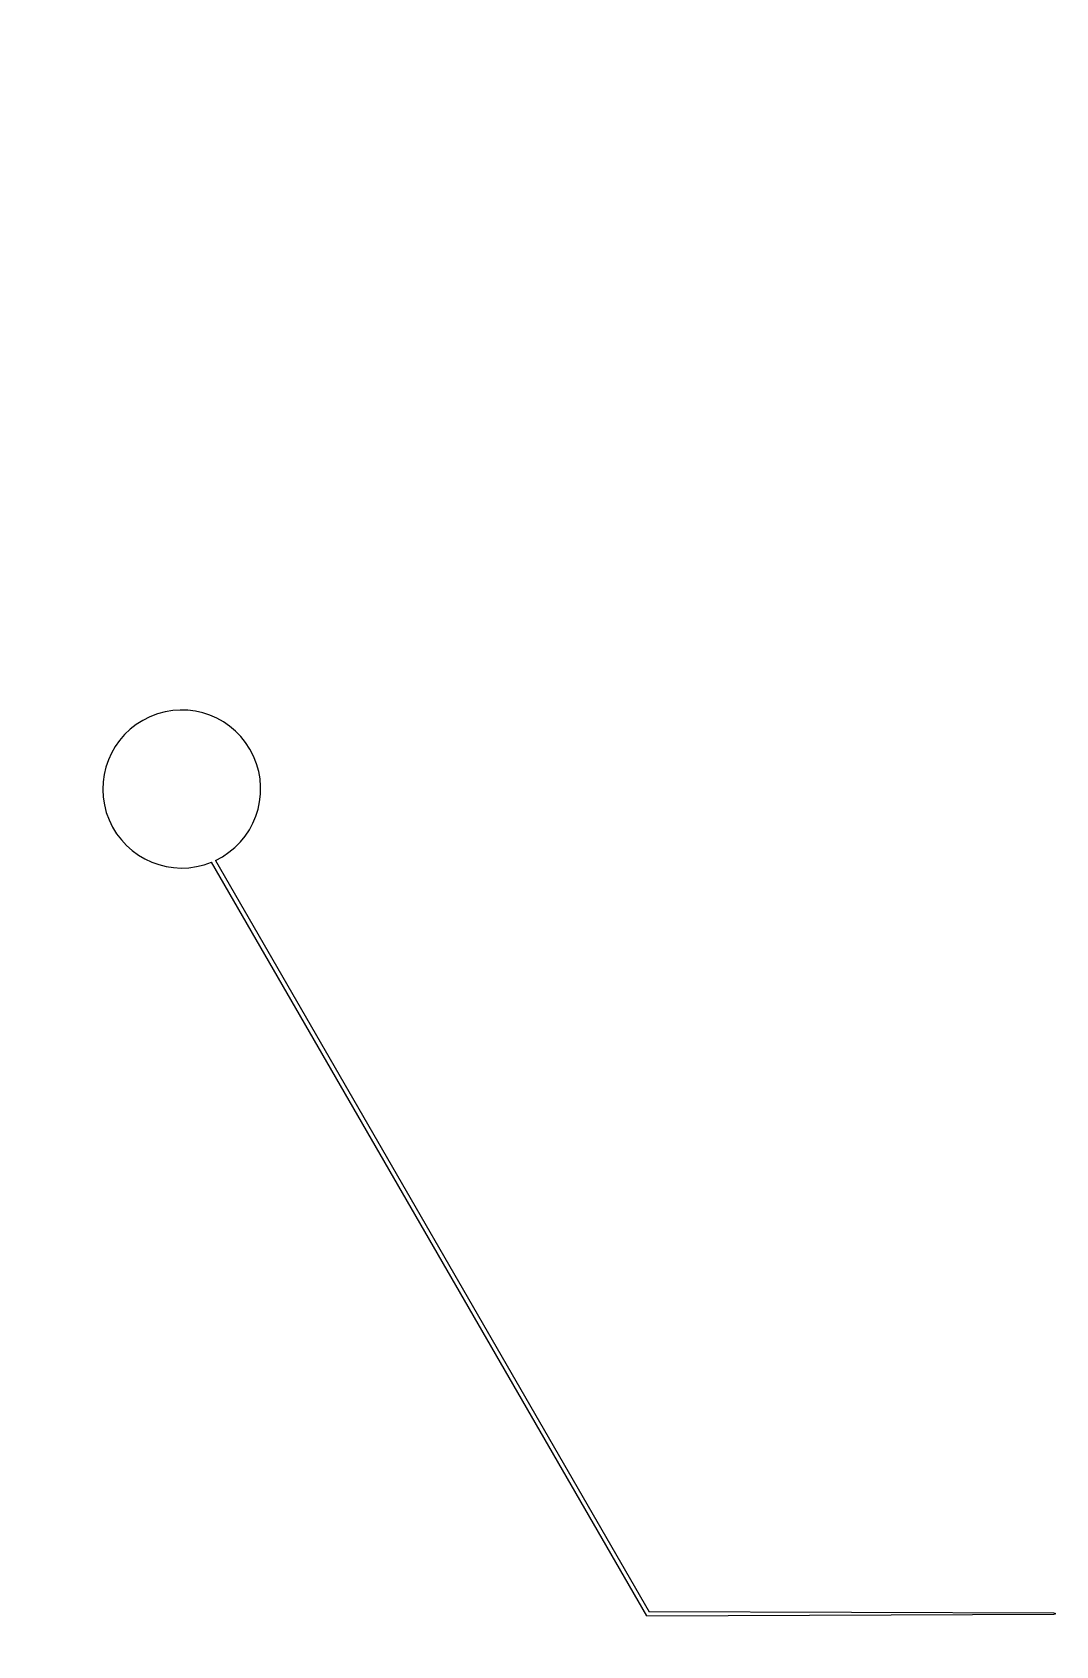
# Model space of a CAD drawing. Header units: inches. Extents: x 0 to 114300, y 0 to 114300.
# Drawn here: x 52470 to 54997, y 57452 to 61437 of the extents above; entities that cross this region are included whole.
import ezdxf

# ---------------------------------------------------------------- set-up
doc = ezdxf.new("R2010")
doc.units = ezdxf.units.IN
doc.header["$MEASUREMENT"] = 0

msp = doc.modelspace()

# ---------------------------------------------------------------- hatches: boundary and pattern name
h = msp.add_hatch()
h.set_pattern_fill('ANSI31', color=256, scale=100)
h.set_pattern_definition([(45, (-3636.992, -6350), (-8.8388348, 8.8388348), [])])
h.paths.add_polyline_path([(114300, 0), (0, 0), (0, 114300), (114300, 114300)])
edge = h.paths.add_edge_path(flags=16)
edge.add_arc((57150, 57150), 50800, 288.35844, 529.79531, ccw=False)
edge.add_line((73150, 8935.5), (41150, 8935.5))
edge.add_arc((57150, 57150), 50800, 190.20469, 251.64156, ccw=False)
edge.add_arc((57150, 57150), 50800, 169.79531, 190.20469, ccw=False)

# ---------------------------------------------------------------- linework, layer by layer
for p, q in [((53987.2, 57526.4), (52912.5, 59387.7)), ((52921.8, 59391.7), (53993, 57536.4)), ((53987.2, 57526.4), (54992.9, 57529.9)), ((54992.9, 57532.9), (53993, 57536.4)), ((54992.9, 57532.9), (54995.9, 57532.9)), ((54995.9, 57529.9), (54992.9, 57529.9)), ((54995.9, 57532.9), (54995.9, 57529.9))]:
    msp.add_line(p, q)
msp.add_arc((52838.7, 59568.1), 195, 295.2109, 292.2483)

doc.saveas('drawing.dxf')
